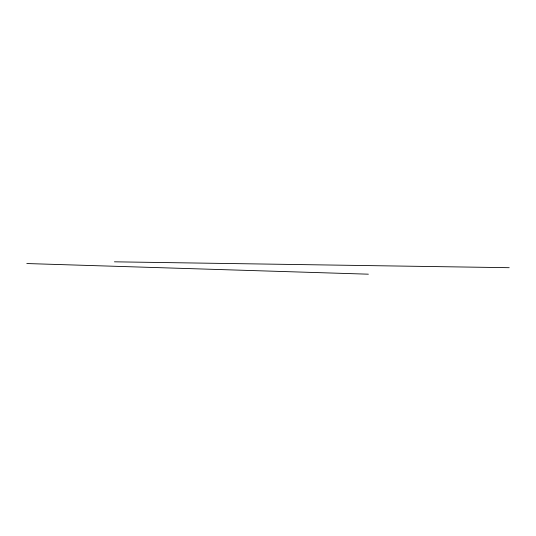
<?xml version="1.0" encoding="UTF-8"?>
<svg xmlns="http://www.w3.org/2000/svg" width="536" height="536" viewBox="0 0 536 536"><rect width="100%" height="100%" fill="white"/><g stroke="black" fill="none" stroke-linecap="round" stroke-linejoin="round"><path stroke-width="0.8" d="M114.443 261.816L509.2 267.692M26.8 263.538L368.366 274.184"/></g></svg>
